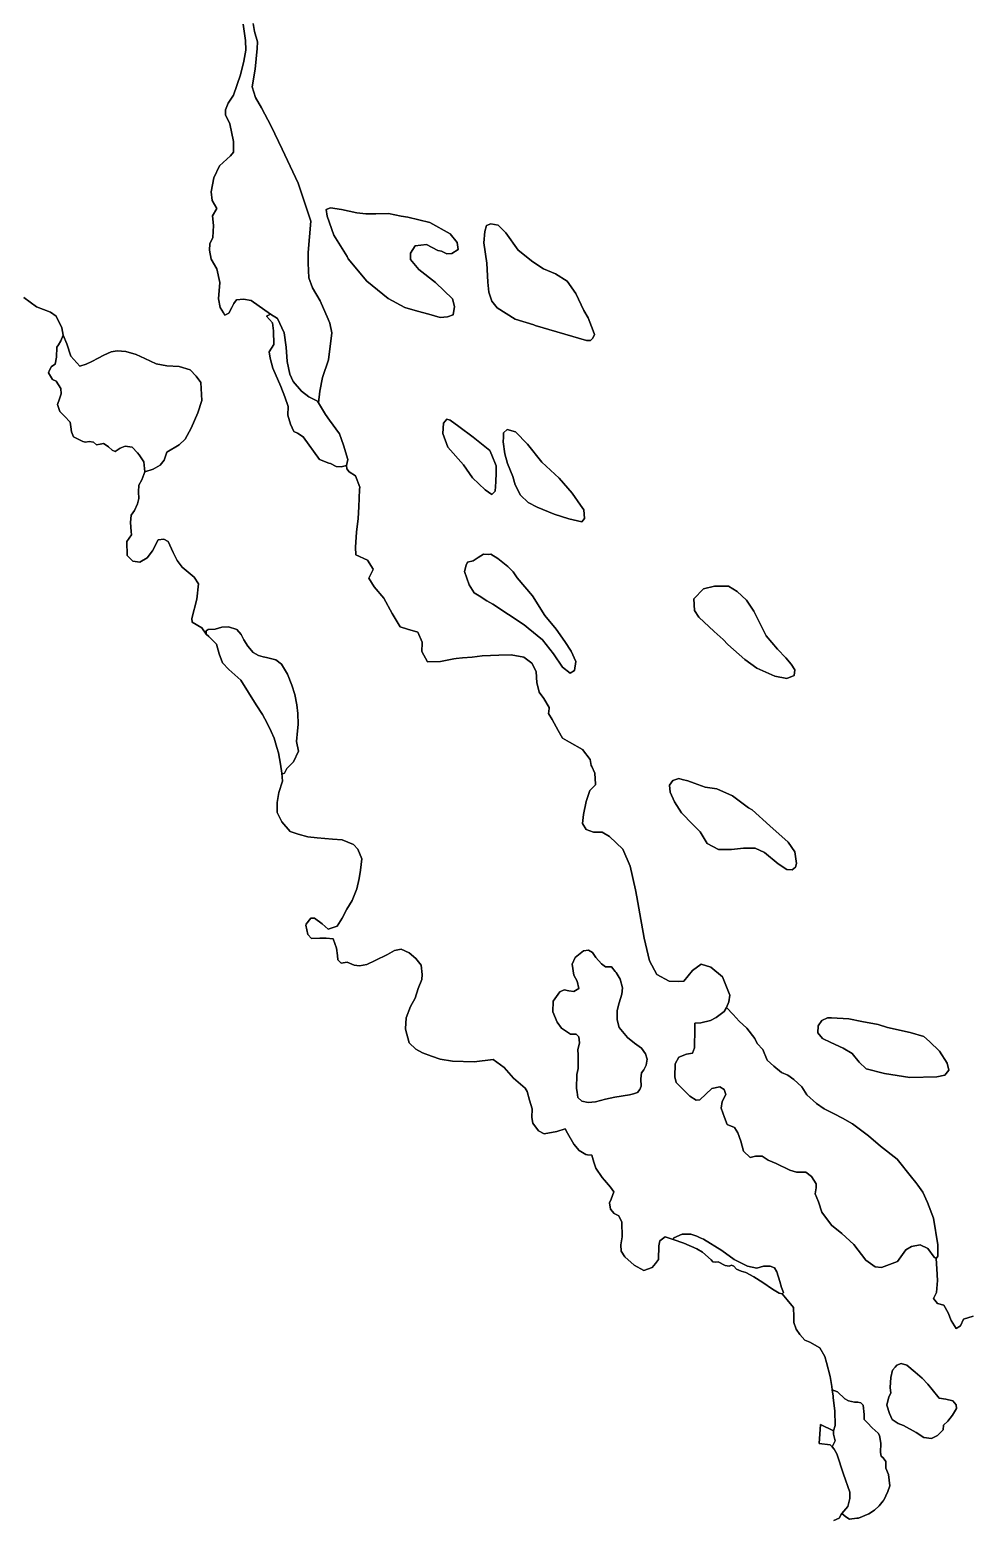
# Model space of a CAD drawing. Header units: inches. Extents: x 288635 to 1232953, y 676945 to 1655780.
# Drawn here: x 419822 to 449463, y 1263106 to 1309973 of the extents above; entities that cross this region are included whole.
import ezdxf

# ---------------------------------------------------------------- set-up
doc = ezdxf.new("R2010")
doc.units = ezdxf.units.IN
doc.header["$MEASUREMENT"] = 0
doc.layers.add('Images', color=7, linetype='Continuous')
picture_1 = doc.add_image_def('image7.jpg', size_in_pixel=(2590, 3729))

msp = doc.modelspace()

# ---------------------------------------------------------------- linework, layer by layer
at = {"color": 1}
for points in [[(426846.235, 1310167.3633), (426885.9225, 1309916.0086), (426985.1415, 1309591.8934), (426971.9123, 1309380.2263), (426912.3809, 1308738.6104), (426819.7766, 1308182.9843), (426918.9955, 1307845.6399), (427105.6908, 1307517.3305), (427415.0903, 1306939.4402), (427757.2606, 1306215.5686), (428262.9705, 1305145.7243), (428659.8463, 1303955.0969), (428580.4711, 1302962.9074), (428580.4711, 1302632.5048), (428599.6215, 1302165.5142), (428718.6843, 1301848.0136), (428718.6843, 1301848.0136), (428950.1952, 1301444.5232), (429208.1644, 1300862.4387), (429254.4666, 1300736.7614), (429322.4602, 1300433.2727), (429214.779, 1299585.8216), (429029.5703, 1299036.8101), (428943.5806, 1298606.8613), (428901.7676, 1298231.6771), (428874.2067, 1298288.2494), (428594.8061, 1298421.5997), (428366.2057, 1298605.75), (428105.8551, 1298904.2006), (428004.2549, 1299132.8011), (427921.7048, 1299539.2019), (427889.9547, 1299983.7028), (427826.4546, 1300434.5537), (427610.5541, 1300885.4046), (427388.3037, 1301025.1049), (426781.2507, 1301451.089), (426548.832, 1301495.8525), (426326.5816, 1301476.8024), (426244.0314, 1301362.5022), (426174.1813, 1301229.152), (426085.5564, 1301052.4492), (425959.879, 1300992.9178), (425915.8218, 1301065.0115), (425814.3579, 1301231.0433), (425761.4411, 1301502.2418), (425794.5141, 1302018.1803), (425708.5244, 1302448.1291), (425529.9303, 1302752.4005), (425470.3989, 1303036.8282), (425483.6281, 1303241.8807), (425582.847, 1303440.3186), (425596.0762, 1303817.3506), (425569.6178, 1304121.622), (425701.9098, 1304346.5183), (425556.3886, 1304604.4876), (425529.9303, 1304869.0714), (425609.3054, 1305312.2494), (425787.8995, 1305689.2814), (426138.4731, 1306006.782), (426224.4629, 1306125.8448), (426231.0775, 1306456.5746), (426112.0148, 1307018.8153), (425973.1082, 1307296.6284), (425973.1082, 1307455.3787), (426065.7126, 1307667.0458), (426224.4629, 1307911.7859), (426449.3592, 1308560.0163), (426555.1927, 1308983.3505), (426621.3387, 1309333.9241), (426608.1095, 1309631.581), (426528.7343, 1310154.1341)], [(426528.7343, 1310154.1341), (426608.1095, 1309631.581), (426621.3387, 1309333.9241), (426555.1927, 1308983.3505), (426449.3592, 1308560.0163), (426224.4629, 1307911.7859), (426065.7126, 1307667.0458), (425973.1082, 1307455.3787), (425973.1082, 1307296.6284), (426112.0148, 1307018.8153), (426231.0775, 1306456.5746), (426224.4629, 1306125.8448), (426138.4731, 1306006.782), (425787.8995, 1305689.2814), (425609.3054, 1305312.2494), (425529.9303, 1304869.0714), (425556.3886, 1304604.4876), (425701.9098, 1304346.5183), (425569.6178, 1304121.622), (425596.0762, 1303817.3506), (425582.847, 1303440.3186), (425483.6281, 1303241.8807), (425470.3989, 1303036.8282), (425529.9303, 1302752.4005), (425708.5244, 1302448.1291), (425794.5141, 1302018.1803), (425761.4411, 1301502.2418), (425814.3579, 1301231.0433), (425915.8218, 1301065.0115), (425959.879, 1300992.9178), (426085.5564, 1301052.4492), (426174.1813, 1301229.152), (426244.0314, 1301362.5022), (426326.5816, 1301476.8024), (426548.832, 1301495.8525), (426781.2507, 1301451.089), (427388.3037, 1301025.1049), (427263.648, 1300966.4608), (427451.8038, 1300752.0543), (427489.9039, 1300504.4038), (427502.6039, 1300072.603), (427350.2036, 1299844.0025), (427381.9537, 1299640.8021), (427464.5038, 1299323.3015), (427718.5044, 1298745.4503), (427839.1546, 1298427.9497), (427953.4548, 1298116.7991), (427940.7548, 1297850.0985), (428016.955, 1297564.348), (428131.2552, 1297329.3975), (428245.5554, 1297284.9474), (428420.0939, 1297166.7248), (428934.758, 1296455.6232), (429229.8074, 1296332.4455), (429279.8202, 1296322.1865), (429462.7258, 1296229.07), (429610.8927, 1296216.37), (429784.4597, 1296258.7034), (429788.6931, 1296159.2199), (429869.6241, 1296060.2416), (430068.062, 1295934.5643), (430207.6289, 1295579.7744), (430187.7944, 1295505.8855), (430188.2661, 1295504.8135), (430167.4936, 1294958.3408), (430149.2166, 1294591.0554), (430102.3572, 1294169.3209), (430071.4014, 1293689.5062), (430078.9275, 1293448.6713), (430445.9927, 1293284.6635), (430617.8105, 1293003.5071), (430614.2194, 1292995.9025), (430617.8105, 1292990.0262), (430488.6333, 1292716.4745), (430656.86, 1292441.1945), (430953.6361, 1292089.7491), (431219.1726, 1291605.5354), (431469.0894, 1291183.8009), (431702.1497, 1291117.1408), (432023.5921, 1291019.793), (432164.1703, 1290699.5872), (432163.8271, 1290686.8881), (432164.1703, 1290686.1063), (432156.7069, 1290409.9595), (432328.1782, 1290082.6052), (432742.1028, 1290090.4151), (433160.5882, 1290176.7692), (433234.6369, 1290187.431), (433430.0207, 1290207.248), (433733.9599, 1290230.9933), (434054.1657, 1290277.8527), (434569.793, 1290294.5542), (434960.1139, 1290301.2824), (435366.2286, 1290230.9933), (435616.1453, 1290043.5557), (435748.9136, 1289778.0192), (435772.3433, 1289426.5738), (435811.1877, 1289262.5642), (435842.6324, 1289129.7976), (435991.0204, 1288926.7403), (436155.0283, 1288645.5839), (436154.0081, 1288633.8519), (436155.0283, 1288632.103), (436145.3228, 1288520.4897), (436140.4232, 1288464.1443), (436248.7471, 1288270.7088), (436443.9945, 1287919.2634), (436576.7628, 1287684.9665), (436795.44, 1287552.1982), (437201.5547, 1287325.7111), (437451.4714, 1287013.3152), (437482.711, 1286825.8776), (437497.8929, 1286792.2607), (437592.0496, 1286583.7708), (437615.4793, 1286232.3254), (437614.6367, 1286231.4828), (437615.4793, 1286218.8445), (437435.8516, 1286039.2168), (437318.7031, 1285687.7714), (437232.7943, 1285281.6567), (437202.7692, 1284996.4183), (437318.7031, 1284810.9239), (437553.0001, 1284725.015), (437826.3465, 1284725.015), (438060.6435, 1284592.2468), (438474.5681, 1284186.132), (438701.0551, 1283655.059), (438872.8729, 1282913.1186), (438913.3598, 1282694.9393), (439013.4511, 1282155.5585), (439146.2193, 1281390.1885), (439318.0371, 1280671.6778), (439544.5241, 1280242.1334), (439927.2092, 1280039.0761), (440216.1754, 1280031.2662), (440395.803, 1280039.0761), (440669.1495, 1280367.0918), (440934.686, 1280570.1492), (441239.2721, 1280476.4304), (441614.1472, 1280171.8444), (441840.6342, 1279593.9119), (441809.0615, 1279382.9912), (441735.1897, 1279204.3442), (441664.0696, 1279082.4239), (441415.1491, 1278889.3835), (441237.3487, 1278803.0234), (440932.5481, 1278726.8232), (440744.5877, 1278711.5832), (440744.5877, 1278549.0228), (440724.2677, 1277939.4216), (440663.3076, 1277771.7813), (440475.3472, 1277741.3012), (440231.5067, 1277644.781), (440119.7465, 1277431.4206), (440109.5865, 1277030.0998), (440155.3066, 1276852.2995), (440580.8194, 1276416.558), (440780.1478, 1276288.4183), (440891.908, 1276303.6584), (441272.9088, 1276664.3391), (441526.9093, 1276715.1392), (441664.0696, 1276623.699), (441714.8697, 1276466.2187), (441603.1094, 1276252.8583), (441562.4694, 1276044.5778), (441669.1496, 1275749.9372), (441760.5898, 1275521.3368), (441989.1902, 1275434.9766), (442090.7904, 1275267.3363), (442187.3106, 1275003.1758), (442268.5908, 1274688.2151), (442476.8712, 1274485.0147), (442649.5915, 1274530.7348), (442852.7919, 1274525.6548), (443050.9123, 1274408.8146), (443294.7528, 1274302.1344), (443726.5537, 1274088.7739), (443939.9141, 1274022.7338), (444234.5547, 1274027.8138), (444412.3551, 1273890.6535), (444554.5954, 1273656.9731), (444554.5954, 1273535.0528), (444519.0353, 1273342.0124), (444625.7155, 1273093.0919), (444732.3957, 1272773.0513), (445037.1963, 1272361.5705), (445364.0103, 1272100.7966), (445745.0111, 1271755.3559), (446120.9318, 1271252.4349), (446415.5724, 1271044.1545), (446613.6928, 1271023.8345), (447116.6138, 1271216.8748), (447375.6943, 1271582.6356), (447553.4947, 1271689.3158), (447827.8152, 1271745.1959), (448071.6557, 1271623.2757), (448264.6961, 1271348.9551), (448332.4296, 1271309.585), (448352.1146, 1270980.6544), (448374.6307, 1270619.0035), (448344.1506, 1270238.0028), (448242.5504, 1270055.1224), (448374.6307, 1269897.6421), (448567.6711, 1269841.762), (448709.9114, 1269603.0015), (448801.3516, 1269359.161), (448963.9119, 1269110.2405), (449090.9121, 1269191.5207), (449187.4323, 1269399.8011), (449492.2329, 1269496.3213)], [(449492.2329, 1269496.3213), (449187.4323, 1269399.8011), (449090.9121, 1269191.5207), (448963.9119, 1269110.2405), (448801.3516, 1269359.161), (448709.9114, 1269603.0015), (448567.6711, 1269841.762), (448374.6307, 1269897.6421), (448242.5504, 1270055.1224), (448344.1506, 1270238.0028), (448374.6307, 1270619.0035), (448352.1146, 1270980.6544), (448332.4296, 1271309.585), (448387.463, 1271379.4352), (448385.3463, 1271735.0359), (448242.6827, 1272580.0109), (448054.7224, 1273072.7719), (447907.4021, 1273397.8925), (447751.9463, 1273615.7858), (447694.3926, 1273696.4555), (447554.4108, 1273872.8094), (447104.7605, 1274439.2946), (446581.5194, 1274845.6954), (446205.5987, 1275170.8161), (445697.5976, 1275551.8169), (445382.637, 1275729.6172), (445123.5565, 1275861.6975), (444808.5959, 1276024.2578), (444564.7554, 1276191.8981), (444259.9548, 1276456.0587), (444102.4744, 1276710.0592), (443848.4739, 1276943.7396), (443665.5936, 1277075.8199), (443467.4732, 1277167.2601), (443228.7127, 1277365.3805), (443010.2723, 1277553.3409), (442878.192, 1277883.5415), (442699.8986, 1278070.1277), (442624.1915, 1278234.0622), (442375.271, 1278559.1829), (442131.4305, 1278782.7033), (441943.3564, 1278982.8335), (441735.1897, 1279204.3442), (441809.0615, 1279382.9912), (441840.6342, 1279593.9119), (441614.1472, 1280171.8444), (441239.2721, 1280476.4304), (440934.686, 1280570.1492), (440669.1495, 1280367.0918), (440395.803, 1280039.0761), (440216.1754, 1280031.2662), (439927.2092, 1280039.0761), (439544.5241, 1280242.1334), (439318.0371, 1280671.6778), (439146.2193, 1281390.1885), (439013.4511, 1282155.5585), (438913.3598, 1282694.9393), (438872.8729, 1282913.1186), (438701.0551, 1283655.059), (438474.5681, 1284186.132), (438060.6435, 1284592.2468), (437826.3465, 1284725.015), (437553.0001, 1284725.015), (437318.7031, 1284810.9239), (437202.7692, 1284996.4183), (437232.7943, 1285281.6567), (437318.7031, 1285687.7714), (437435.8516, 1286039.2168), (437615.4793, 1286218.8445), (437614.6367, 1286231.4828), (437615.4793, 1286232.3254), (437592.0496, 1286583.7708), (437497.8929, 1286792.2607), (437482.711, 1286825.8776), (437451.4714, 1287013.3152), (437201.5547, 1287325.7111), (436795.44, 1287552.1982), (436576.7628, 1287684.9665), (436443.9945, 1287919.2634), (436248.7471, 1288270.7088), (436140.4232, 1288464.1443), (436145.3228, 1288520.4897), (436155.0283, 1288632.103), (436154.0081, 1288633.8519), (436155.0283, 1288645.5839), (435991.0204, 1288926.7403), (435842.6324, 1289129.7976), (435811.1877, 1289262.5642), (435772.3433, 1289426.5738), (435748.9136, 1289778.0192), (435616.1453, 1290043.5557), (435366.2286, 1290230.9933), (434960.1139, 1290301.2824), (434569.793, 1290294.5542), (434054.1657, 1290277.8527), (433733.9599, 1290230.9933), (433430.0207, 1290207.248), (433234.6369, 1290187.431), (433160.5882, 1290176.7692), (432742.1028, 1290090.4151), (432328.1782, 1290082.6052), (432156.7069, 1290409.9595), (432164.1703, 1290686.1063), (432163.8271, 1290686.8881), (432164.1703, 1290699.5872), (432023.5921, 1291019.793), (431702.1497, 1291117.1408), (431469.0894, 1291183.8009), (431219.1726, 1291605.5354), (430953.6361, 1292089.7491), (430656.86, 1292441.1945), (430488.6333, 1292716.4745), (430617.8105, 1292990.0262), (430614.2194, 1292995.9025), (430617.8105, 1293003.5071), (430445.9927, 1293284.6635), (430078.9275, 1293448.6713), (430071.4014, 1293689.5062), (430102.3572, 1294169.3209), (430149.2166, 1294591.0554), (430167.4936, 1294958.3408), (430188.2661, 1295504.8135), (430187.7944, 1295505.8855), (430207.6289, 1295579.7744), (430068.062, 1295934.5643), (429869.6241, 1296060.2416), (429788.6931, 1296159.2199), (429784.4597, 1296258.7034), (429820.3586, 1296446.7457), (429687.0083, 1296897.5966), (429566.3581, 1297259.5473), (429248.8574, 1297684.9982), (429118.65, 1297867.2886), (428901.7676, 1298231.6771), (428943.5806, 1298606.8613), (429029.5703, 1299036.8101), (429214.779, 1299585.8216), (429322.4602, 1300433.2727), (429254.4666, 1300736.7614), (429208.1644, 1300862.4387), (428950.1952, 1301444.5232), (428718.6843, 1301848.0136), (428599.6215, 1302165.5142), (428580.4711, 1302632.5048), (428580.4711, 1302962.9074), (428659.8463, 1303955.0969), (428262.9705, 1305145.7243), (427757.2606, 1306215.5686), (427415.0903, 1306939.4402), (427105.6908, 1307517.3305), (426918.9955, 1307845.6399), (426819.7766, 1308182.9843), (426912.3809, 1308738.6104), (426971.9123, 1309380.2263), (426985.1415, 1309591.8934), (426885.9225, 1309916.0086), (426846.235, 1310167.3633)], [(419639.2218, 1301553.6092), (420035.8254, 1301256.8825), (420476.7885, 1301086.2483), (420654.5888, 1300959.248), (420832.3892, 1300598.5673), (420873.0293, 1300364.8868), (420801.9091, 1300187.0865), (420728.7947, 1300059.7259), (420667.5197, 1299983.538), (420659.6688, 1299668.9254), (420619.0287, 1299455.565), (420507.2685, 1299374.2849), (420441.2284, 1299267.6046), (420410.7483, 1299181.2445), (420532.6686, 1298972.9641), (420654.5888, 1298912.0039), (420796.8291, 1298688.4835), (420812.0691, 1298515.7631), (420761.269, 1298358.2828), (420690.1489, 1298180.4825), (420766.349, 1297967.122), (420913.6693, 1297819.8017), (421096.5497, 1297626.7614), (421111.7897, 1297479.4411), (421137.1898, 1297327.0408), (421198.1499, 1297169.5604), (421490.6738, 1297013.5618), (421577.034, 1296998.3218), (421688.7942, 1297018.6418), (421825.9545, 1296993.2418), (421917.3947, 1296917.0416), (422039.3149, 1296932.2816), (422135.8351, 1296957.6817), (422227.2753, 1296906.8816), (422301.4297, 1296852.9511), (422413.3307, 1296750.0363), (422502.2308, 1296705.5862), (422661.6445, 1296807.314), (422826.7165, 1296871.3215), (423040.0769, 1296840.8415), (423212.7973, 1296663.0411), (423258.0981, 1296595.0899), (423405.8377, 1296373.4805), (423441.3977, 1296058.5199), (423344.8775, 1295809.5994), (423253.6369, 1295638.6743), (423243.4769, 1295435.4739), (423253.6369, 1295227.1935), (423212.9968, 1295059.5532), (423111.3966, 1294851.2728), (423009.7964, 1294698.8725), (422984.3963, 1294470.272), (423014.8764, 1294180.7114), (423025.0364, 1294084.1912), (422872.6361, 1293875.9108), (422882.7961, 1293428.8699), (423060.5965, 1293251.0696), (423279.0369, 1293220.5895), (423517.7974, 1293357.7498), (423685.4377, 1293581.2702), (423863.2381, 1293921.6309), (424035.9584, 1293947.031), (424178.1987, 1293870.8308), (424335.679, 1293525.3901), (424457.5993, 1293276.4696), (424609.9996, 1293063.1092), (424996.0804, 1292753.2286), (425128.1606, 1292534.7881), (425077.3605, 1292057.2672), (424913.8135, 1291451.0977), (424930.2377, 1291334.2549), (425235.6875, 1291149.9562), (425366.7094, 1290956.9158), (425448.2746, 1290877.2001), (425690.5601, 1290636.2402), (425782.6353, 1290340.9646), (425884.2355, 1290058.389), (426084.2609, 1289842.4886), (426455.7366, 1289512.2879), (426943.6293, 1288729.1197), (427136.6696, 1288424.3191), (427289.07, 1288155.0785), (427416.0702, 1287895.998), (427512.5904, 1287687.7176), (427593.8706, 1287387.997), (427639.5907, 1287225.4367), (427707.9523, 1286867.7024), (427744.1542, 1286579.7462), (427767.2259, 1286329.4499), (427657.3137, 1285968.5531), (427605.206, 1285654.5856), (427605.206, 1285641.1047), (427605.206, 1285353.1956), (427605.206, 1285339.7147), (427752.5522, 1285051.7199), (428013.7568, 1284750.3299), (428268.2639, 1284663.2617), (428562.9564, 1284582.891), (428857.6488, 1284542.7057), (429339.8728, 1284509.2179), (429647.9603, 1284482.4277), (430002.9307, 1284341.779), (430143.5794, 1284194.4328), (430262.9854, 1283889.2843), (430223.95, 1283531.4606), (430177.0671, 1283270.256), (430103.394, 1282942.0758), (429962.7454, 1282573.7103), (429788.6089, 1282305.8081), (429647.9603, 1282017.8132), (429493.9165, 1281770.0037), (429205.9216, 1281669.5403), (429018.3901, 1281836.9792), (428777.2781, 1282017.8132), (428656.7221, 1282017.8132), (428509.3759, 1281816.8865), (428511.532, 1281806.3457), (428509.3759, 1281803.4056), (428569.6539, 1281508.7132), (428683.5124, 1281381.4597), (428943.3854, 1281385.2259), (429145.6437, 1281388.1572), (429366.663, 1281368.0646), (429467.1263, 1281080.0697), (429500.6141, 1280845.6553), (429514.0092, 1280711.7042), (429614.4725, 1280604.5433), (429802.0041, 1280631.3335), (430023.0234, 1280537.5677), (430197.1598, 1280517.4751), (430418.1791, 1280564.3579), (430686.0813, 1280684.9139), (431074.5395, 1280872.4455), (431295.5588, 1280999.699), (431503.1831, 1281046.5819), (431757.6901, 1280926.0259), (431965.3144, 1280745.1919), (432132.7532, 1280544.2653), (432159.1716, 1280247.059), (432152.8459, 1280088.9173), (432038.9875, 1279800.9224), (431938.5241, 1279499.5325), (431791.1779, 1279238.3278), (431657.2268, 1278883.3574), (431637.1342, 1278541.7821), (431637.7816, 1278539.3068), (431637.1342, 1278528.3012), (431750.9926, 1278092.9601), (431965.3144, 1277898.731), (432172.9386, 1277784.8726), (432461.5869, 1277679.5197), (432728.8356, 1277583.9459), (433117.2938, 1277516.9704), (433800.4445, 1277503.5753), (434396.5269, 1277570.5508), (434738.1022, 1277316.0437), (435032.7946, 1276981.166), (435401.1601, 1276673.0784), (435462.7301, 1276559.66), (435540.2765, 1276295.7948), (435621.5566, 1276021.4743), (435611.3966, 1275747.1537), (435641.8767, 1275564.2734), (435819.677, 1275325.5129), (436002.5574, 1275228.9927), (436393.7182, 1275310.2728), (436662.9587, 1275386.473), (436734.0788, 1275254.3927), (436932.1992, 1274908.952), (437104.9196, 1274705.7516), (437308.12, 1274578.7514), (437368.4318, 1274573.99), (437501.1604, 1274563.5114), (437567.2005, 1274345.0709), (437623.0806, 1274157.1105), (437826.281, 1273857.3899), (437902.6587, 1273772.8289), (438085.3615, 1273552.5893), (438192.0418, 1273405.269), (438105.6816, 1273181.7486), (438054.8815, 1273059.8283), (438090.4416, 1272861.708), (438207.2818, 1272729.6277), (438349.5221, 1272653.4275), (438446.0423, 1272450.2271), (438451.1223, 1271987.9462), (438415.5622, 1271744.1057), (438425.7222, 1271535.8253), (438542.5625, 1271358.0249), (438832.123, 1271098.9444), (439136.9236, 1270936.3841), (439401.0842, 1271022.7443), (439503.7715, 1271157.8591), (439594.1246, 1271276.7448), (439604.9196, 1271708.4398), (439640.4797, 1271865.9201), (439808.12, 1271987.8404), (440062.8613, 1271909.206), (440390.9453, 1271792.7891), (440806.342, 1271610.2263), (440984.9308, 1271511.2507), (441253.4887, 1271263.6214), (441306.4055, 1271202.7671), (441380.489, 1271189.5379), (441470.4475, 1271200.1213), (441697.9896, 1271091.6419), (441819.6982, 1271065.1835), (441893.7817, 1271099.5794), (441965.2193, 1271073.121), (442052.532, 1270977.8709), (442198.0531, 1270914.3707), (442346.2201, 1270874.6831), (442597.5747, 1270737.0995), (442883.3253, 1270554.5367), (443184.9509, 1270342.8696), (443396.618, 1270215.8693), (443483.9307, 1270202.6401), (443643.5277, 1270006.6364), (443846.7281, 1269767.8759), (443856.8881, 1269478.3154), (443851.8081, 1269295.435), (443922.9282, 1269082.0746), (444039.7685, 1268914.4342), (444202.4761, 1268742.0795), (444354.7291, 1268680.7538), (444674.7697, 1268502.9534), (444827.17, 1268228.6329), (444878.7542, 1268041.0799), (444997.3504, 1267599.9816), (445048.1505, 1267282.481), (445061.7104, 1267174.0015), (445086.0945, 1266978.9291), (445093.1868, 1266922.191), (445143.4007, 1266520.4794), (445156.1007, 1266050.5785), (445098.9506, 1265891.8282), (444692.5498, 1266082.3286), (444654.4497, 1265485.4274), (444997.3504, 1265447.3273), (445060.7246, 1265380.7843), (445124.3506, 1265313.977), (445200.5508, 1265167.9267), (445416.4512, 1264520.2254), (445619.6516, 1263961.4243), (445613.3016, 1263758.2239), (445549.8015, 1263504.2234), (445367.6235, 1263282.194), (445346.6011, 1263256.5729), (445283.1009, 1263135.9227), (445111.6506, 1263066.0725)], [(445111.6506, 1263066.0725), (445283.1009, 1263135.9227), (445346.6011, 1263256.5729), (445367.6235, 1263282.194), (445489.1042, 1263179.4646), (445602.8753, 1263110.6728), (445834.7447, 1263135.31), (445891.8009, 1263139.4596), (446216.9215, 1263271.5398), (446389.6419, 1263388.3801), (446536.9622, 1263525.5403), (446657.8576, 1263680.9773), (446679.2024, 1263708.4207), (446807.104, 1263980.4744), (446872.2428, 1264160.5416), (446831.6027, 1264511.0623), (446750.3226, 1264709.1827), (446745.2426, 1264917.4631), (446663.9624, 1265039.3834), (446603.0023, 1265095.2635), (446577.6022, 1265207.0237), (446592.8423, 1265501.6643), (446547.1222, 1265740.4248), (446501.4021, 1265816.6249), (446318.5217, 1265984.2652), (446171.2014, 1266141.7456), (446069.6012, 1266243.3458), (446061.4132, 1266403.0113), (446028.9611, 1266690.3867), (445957.841, 1266771.6668), (445866.4008, 1266786.9069), (445764.8006, 1266786.9069), (445576.8402, 1266827.5469), (445460, 1266893.5871), (445226.3195, 1267112.0275), (445061.7104, 1267174.0015), (445048.1505, 1267282.481), (444997.3504, 1267599.9816), (444878.7542, 1268041.0799), (444827.17, 1268228.6329), (444674.7697, 1268502.9534), (444354.7291, 1268680.7538), (444202.4761, 1268742.0795), (444039.7685, 1268914.4342), (443922.9282, 1269082.0746), (443851.8081, 1269295.435), (443856.8881, 1269478.3154), (443846.7281, 1269767.8759), (443643.5277, 1270006.6364), (443483.9307, 1270202.6401), (443528.9099, 1270239.6819), (443462.764, 1270393.1405), (443409.8472, 1270586.2867), (443322.5345, 1270885.2665), (443245.8052, 1271012.2668), (443105.5757, 1271067.8294), (442896.5545, 1271067.8294), (442692.8249, 1271004.3292), (442393.8452, 1271065.1835), (441978.4485, 1271274.2048), (441586.8644, 1271557.3095), (441014.4947, 1271913.1631), (440908.8876, 1271960.5969), (440801.0503, 1272009.7479), (440615.8416, 1272078.5397), (440345.9661, 1272070.6022), (440076.0905, 1271964.7687), (440062.8613, 1271909.206), (439808.12, 1271987.8404), (439640.4797, 1271865.9201), (439604.9196, 1271708.4398), (439594.1246, 1271276.7448), (439503.7715, 1271157.8591), (439401.0842, 1271022.7443), (439136.9236, 1270936.3841), (438832.123, 1271098.9444), (438542.5625, 1271358.0249), (438425.7222, 1271535.8253), (438415.5622, 1271744.1057), (438451.1223, 1271987.9462), (438446.0423, 1272450.2271), (438349.5221, 1272653.4275), (438207.2818, 1272729.6277), (438090.4416, 1272861.708), (438054.8815, 1273059.8283), (438105.6816, 1273181.7486), (438192.0418, 1273405.269), (438085.3615, 1273552.5893), (437902.6587, 1273772.8289), (437826.281, 1273857.3899), (437623.0806, 1274157.1105), (437567.2005, 1274345.0709), (437501.1604, 1274563.5114), (437368.4318, 1274573.99), (437308.12, 1274578.7514), (437104.9196, 1274705.7516), (436932.1992, 1274908.952), (436734.0788, 1275254.3927), (436662.9587, 1275386.473), (436393.7182, 1275310.2728), (436002.5574, 1275228.9927), (435819.677, 1275325.5129), (435641.8767, 1275564.2734), (435611.3966, 1275747.1537), (435621.5566, 1276021.4743), (435540.2765, 1276295.7948), (435462.7301, 1276559.66), (435401.1601, 1276673.0784), (435032.7946, 1276981.166), (434738.1022, 1277316.0437), (434396.5269, 1277570.5508), (433800.4445, 1277503.5753), (433117.2938, 1277516.9704), (432728.8356, 1277583.9459), (432461.5869, 1277679.5197), (432172.9386, 1277784.8726), (431965.3144, 1277898.731), (431750.9926, 1278092.9601), (431637.1342, 1278528.3012), (431637.7816, 1278539.3068), (431637.1342, 1278541.7821), (431657.2268, 1278883.3574), (431791.1779, 1279238.3278), (431938.5241, 1279499.5325), (432038.9875, 1279800.9224), (432152.8459, 1280088.9173), (432159.1716, 1280247.059), (432132.7532, 1280544.2653), (431965.3144, 1280745.1919), (431757.6901, 1280926.0259), (431503.1831, 1281046.5819), (431295.5588, 1280999.699), (431074.5395, 1280872.4455), (430686.0813, 1280684.9139), (430418.1791, 1280564.3579), (430197.1598, 1280517.4751), (430023.0234, 1280537.5677), (429802.0041, 1280631.3335), (429614.4725, 1280604.5433), (429514.0092, 1280711.7042), (429500.6141, 1280845.6553), (429467.1263, 1281080.0697), (429366.663, 1281368.0646), (429145.6437, 1281388.1572), (428943.3854, 1281385.2259), (428683.5124, 1281381.4597), (428569.6539, 1281508.7132), (428509.3759, 1281803.4056), (428511.532, 1281806.3457), (428509.3759, 1281816.8865), (428656.7221, 1282017.8132), (428777.2781, 1282017.8132), (429018.3901, 1281836.9792), (429205.9216, 1281669.5403), (429493.9165, 1281770.0037), (429647.9603, 1282017.8132), (429788.6089, 1282305.8081), (429962.7454, 1282573.7103), (430103.394, 1282942.0758), (430177.0671, 1283270.256), (430223.95, 1283531.4606), (430262.9854, 1283889.2843), (430143.5794, 1284194.4328), (430002.9307, 1284341.779), (429647.9603, 1284482.4277), (429339.8728, 1284509.2179), (428857.6488, 1284542.7057), (428562.9564, 1284582.891), (428268.2639, 1284663.2617), (428013.7568, 1284750.3299), (427752.5522, 1285051.7199), (427605.206, 1285339.7147), (427605.206, 1285353.1956), (427605.206, 1285641.1047), (427605.206, 1285654.5856), (427657.3137, 1285968.5531), (427767.2259, 1286329.4499), (427744.1542, 1286579.7462), (427781.1959, 1286555.9337), (427836.7585, 1286577.1004), (427904.7123, 1286728.9172), (428119.8633, 1286934.2886), (428273.3219, 1287278.2476), (428213.8597, 1287578.7885), (428222.8743, 1287692.9736), (428232.0421, 1287793.6816), (428264.8168, 1288125.0329), (428256.5229, 1288456.7884), (428222.2712, 1288730.8017), (428162.3308, 1289056.1925), (428068.1388, 1289347.3316), (427931.1321, 1289698.4112), (427734.185, 1290006.6762), (427562.9267, 1290143.6828), (427271.7876, 1290220.7491), (427157.5652, 1290247.4009), (427014.9001, 1290280.6895), (426852.2047, 1290374.8815), (426680.9464, 1290580.3915), (426552.5026, 1290777.3386), (426475.4364, 1290948.5969), (426329.8668, 1291102.7294), (426072.9794, 1291188.3585), (425858.9065, 1291179.7956), (425753.3991, 1291144.6265), (425653.3965, 1291111.2923), (425430.1451, 1291098.6655), (425373.0595, 1291064.866), (425366.7094, 1290956.9158), (425235.6875, 1291149.9562), (424930.2377, 1291334.2549), (424913.8135, 1291451.0977), (425077.3605, 1292057.2672), (425128.1606, 1292534.7881), (424996.0804, 1292753.2286), (424609.9996, 1293063.1092), (424457.5993, 1293276.4696), (424335.679, 1293525.3901), (424178.1987, 1293870.8308), (424035.9584, 1293947.031), (423863.2381, 1293921.6309), (423685.4377, 1293581.2702), (423517.7974, 1293357.7498), (423279.0369, 1293220.5895), (423060.5965, 1293251.0696), (422882.7961, 1293428.8699), (422872.6361, 1293875.9108), (423025.0364, 1294084.1912), (423014.8764, 1294180.7114), (422984.3963, 1294470.272), (423009.7964, 1294698.8725), (423111.3966, 1294851.2728), (423212.9968, 1295059.5532), (423253.6369, 1295227.1935), (423243.4769, 1295435.4739), (423253.6369, 1295638.6743), (423344.8775, 1295809.5994), (423441.3977, 1296058.5199), (423699.4728, 1296148.5049), (423927.0149, 1296270.2134), (424043.4318, 1296428.9638), (424128.0987, 1296682.9643), (424519.6828, 1296910.5064), (424704.8915, 1297090.4234), (424895.3919, 1297434.3824), (425107.059, 1297921.2167), (425234.0592, 1298307.5092), (425197.0175, 1298879.0103), (425054.1422, 1299074.8024), (424863.6418, 1299270.5944), (424523.2091, 1299372.867), (424127.4302, 1299401.5467), (423800.4825, 1299464.6418), (423441.4764, 1299624.6977), (423169.5306, 1299751.4381), (422842.5828, 1299848.9489), (422572.9943, 1299866.1567), (422383.7087, 1299837.477), (422154.2717, 1299734.2304), (421976.458, 1299636.7196), (421769.9646, 1299533.473), (421592.1509, 1299447.4341), (421391.3935, 1299390.0748), (421117.1343, 1299703.4536), (420990.1341, 1300095.0378), (420873.0293, 1300364.8868), (420832.3892, 1300598.5673), (420654.5888, 1300959.248), (420476.7885, 1301086.2483), (420035.8254, 1301256.8825), (419639.2218, 1301553.6092)]]:
    msp.add_lwpolyline(points, dxfattribs=at)
for points in [[(432377.3032, 1301025.9703), (432726.5539, 1300924.3701), (432961.5043, 1300937.0701), (433139.2405, 1301004.1336), (433181.0385, 1301266.4543), (433113.9046, 1301502.2212), (432581.2571, 1302015.8926), (432059.8025, 1302429.3231), (431799.452, 1302740.4737), (431799.452, 1302943.6741), (431945.5023, 1303172.2745), (432294.753, 1303216.7246), (432656.7037, 1303032.5743), (432772.2411, 1303006.2553), (432942.4543, 1302924.6241), (433101.2046, 1302930.9741), (433291.705, 1303064.3243), (433266.3049, 1303280.2248), (433046.6281, 1303555.651), (432409.4979, 1303904.3048), (431708.1304, 1304079.6467), (431504.106, 1304104.7574), (431100.9506, 1304194.6266), (430700.8998, 1304181.9266), (430389.7492, 1304181.9266), (430110.3486, 1304213.6766), (429621.3976, 1304321.6268), (429284.847, 1304372.4269), (429145.1467, 1304315.2768), (429170.5467, 1304105.7264), (429380.0972, 1303515.1752), (429799.198, 1302842.0739), (429833.345, 1302769.6334), (430423.2706, 1302066.753), (431090.224, 1301519.5092), (431621.6516, 1301235.5207), (432021.7024, 1301114.8704), (432377.3032, 1301025.9703)], [(430110.3486, 1304213.6766), (430389.7492, 1304181.9266), (430700.8998, 1304181.9266), (431100.9506, 1304194.6266), (431504.106, 1304104.7574), (431708.1304, 1304079.6467), (432409.4979, 1303904.3048), (433046.6281, 1303555.651), (433266.3049, 1303280.2248), (433291.705, 1303064.3243), (433101.2046, 1302930.9741), (432942.4543, 1302924.6241), (432772.2411, 1303006.2553), (432656.7037, 1303032.5743), (432294.753, 1303216.7246), (431945.5023, 1303172.2745), (431799.452, 1302943.6741), (431799.452, 1302740.4737), (432059.8025, 1302429.3231), (432581.2571, 1302015.8926), (433113.9046, 1301502.2212), (433181.0385, 1301266.4543), (433139.2405, 1301004.1336), (432961.5043, 1300937.0701), (432726.5539, 1300924.3701), (432377.3032, 1301025.9703), (432021.7024, 1301114.8704), (431621.6516, 1301235.5207), (431090.224, 1301519.5092), (430423.2706, 1302066.753), (429833.345, 1302769.6334), (429799.198, 1302842.0739), (429380.0972, 1303515.1752), (429170.5467, 1304105.7264), (429145.1467, 1304315.2768), (429284.847, 1304372.4269), (429621.3976, 1304321.6268), (430110.3486, 1304213.6766)], [(434098.1566, 1303267.5247), (434199.7568, 1302632.5235), (434233.4489, 1302026.5148), (434263.2569, 1301711.7716), (434352.1571, 1301432.3711), (434525.9485, 1301222.141), (435088.7586, 1300867.2199), (435678.2397, 1300684.4051), (435716.5759, 1300666.5149), (437331.056, 1300200.1095), (437457.3133, 1300194.1186), (437533.5135, 1300270.3187), (437584.3136, 1300384.619), (437543.3492, 1300505.1378), (437381.1132, 1300905.32), (437247.7629, 1301140.2705), (437000.1124, 1301680.0216), (436727.0619, 1302061.0223), (436352.4111, 1302289.6228), (435984.1104, 1302448.3731), (435641.2097, 1302670.6235), (435184.0088, 1303038.9243), (434796.658, 1303578.6754), (434555.3575, 1303819.9758), (434326.7571, 1303864.4259), (434187.0568, 1303813.6258), (434129.9067, 1303629.4755), (434098.1566, 1303267.5247)], [(437533.5135, 1300270.3187), (437457.3133, 1300194.1186), (437331.056, 1300200.1095), (435716.5759, 1300666.5149), (435678.2397, 1300684.4051), (435088.7586, 1300867.2199), (434525.9485, 1301222.141), (434352.1571, 1301432.3711), (434263.2569, 1301711.7716), (434233.4489, 1302026.5148), (434199.7568, 1302632.5235), (434098.1566, 1303267.5247), (434129.9067, 1303629.4755), (434187.0568, 1303813.6258), (434326.7571, 1303864.4259), (434555.3575, 1303819.9758), (434796.658, 1303578.6754), (435184.0088, 1303038.9243), (435641.2097, 1302670.6235), (435984.1104, 1302448.3731), (436352.4111, 1302289.6228), (436727.0619, 1302061.0223), (437000.1124, 1301680.0216), (437247.7629, 1301140.2705), (437381.1132, 1300905.32), (437543.3492, 1300505.1378), (437584.3136, 1300384.619), (437533.5135, 1300270.3187)], [(429784.4597, 1296258.7034), (429610.8927, 1296216.37), (429462.7258, 1296229.07), (429279.8202, 1296322.1865), (429229.8074, 1296332.4455), (428934.758, 1296455.6232), (428420.0939, 1297166.7248), (428245.5554, 1297284.9474), (428131.2552, 1297329.3975), (428016.955, 1297564.348), (427940.7548, 1297850.0985), (427953.4548, 1298116.7991), (427839.1546, 1298427.9497), (427718.5044, 1298745.4503), (427464.5038, 1299323.3015), (427381.9537, 1299640.8021), (427350.2036, 1299844.0025), (427502.6039, 1300072.603), (427489.9039, 1300504.4038), (427451.8038, 1300752.0543), (427263.648, 1300966.4608), (427388.3037, 1301025.1049), (427610.5541, 1300885.4046), (427826.4546, 1300434.5537), (427889.9547, 1299983.7028), (427921.7048, 1299539.2019), (428004.2549, 1299132.8011), (428105.8551, 1298904.2006), (428366.2057, 1298605.75), (428594.8061, 1298421.5997), (428874.2067, 1298288.2494), (428901.7676, 1298231.6771), (429118.65, 1297867.2886), (429248.8574, 1297684.9982), (429566.3581, 1297259.5473), (429687.0083, 1296897.5966), (429820.3586, 1296446.7457), (429784.4597, 1296258.7034)], [(421117.1343, 1299703.4536), (421391.3935, 1299390.0748), (421592.1509, 1299447.4341), (421769.9646, 1299533.473), (421976.458, 1299636.7196), (422154.2717, 1299734.2304), (422383.7087, 1299837.477), (422572.9943, 1299866.1567), (422842.5828, 1299848.9489), (423169.5306, 1299751.4381), (423441.4764, 1299624.6977), (423800.4825, 1299464.6418), (424127.4302, 1299401.5467), (424523.2091, 1299372.867), (424863.6418, 1299270.5944), (425054.1422, 1299074.8024), (425197.0175, 1298879.0103), (425234.0592, 1298307.5092), (425107.059, 1297921.2167), (424895.3919, 1297434.3824), (424704.8915, 1297090.4234), (424519.6828, 1296910.5064), (424128.0987, 1296682.9643), (424043.4318, 1296428.9638), (423927.0149, 1296270.2134), (423699.4728, 1296148.5049), (423441.3977, 1296058.5199), (423405.8377, 1296373.4805), (423258.0981, 1296595.0899), (423212.7973, 1296663.0411), (423040.0769, 1296840.8415), (422826.7165, 1296871.3215), (422661.6445, 1296807.314), (422502.2308, 1296705.5862), (422413.3307, 1296750.0363), (422301.4297, 1296852.9511), (422227.2753, 1296906.8816), (422135.8351, 1296957.6817), (422039.3149, 1296932.2816), (421917.3947, 1296917.0416), (421825.9545, 1296993.2418), (421688.7942, 1297018.6418), (421577.034, 1296998.3218), (421490.6738, 1297013.5618), (421198.1499, 1297169.5604), (421137.1898, 1297327.0408), (421111.7897, 1297479.4411), (421096.5497, 1297626.7614), (420913.6693, 1297819.8017), (420766.349, 1297967.122), (420690.1489, 1298180.4825), (420761.269, 1298358.2828), (420812.0691, 1298515.7631), (420796.8291, 1298688.4835), (420654.5888, 1298912.0039), (420532.6686, 1298972.9641), (420410.7483, 1299181.2445), (420441.2284, 1299267.6046), (420507.2685, 1299374.2849), (420619.0287, 1299455.565), (420659.6688, 1299668.9254), (420667.5197, 1299983.538), (420728.7947, 1300059.7259), (420801.9091, 1300187.0865), (420873.0293, 1300364.8868), (420990.1341, 1300095.0378), (421117.1343, 1299703.4536)], [(434143.2417, 1295501.7767), (434359.1421, 1295349.3764), (434460.7423, 1295457.3266), (434479.7924, 1295749.4272), (434492.4924, 1296028.8278), (434486.1424, 1296257.4282), (434359.1421, 1296587.6289), (434287.8231, 1296737.4445), (433768.9233, 1297159.0506), (433313.889, 1297494.2351), (433044.6895, 1297692.5311), (432943.0893, 1297717.9311), (432835.1391, 1297590.9309), (432816.089, 1297267.0802), (432968.4893, 1296835.2794), (433463.7903, 1296282.8283), (433743.1909, 1295870.0774), (434143.2417, 1295501.7767)], [(434460.7423, 1295457.3266), (434359.1421, 1295349.3764), (434143.2417, 1295501.7767), (433743.1909, 1295870.0774), (433463.7903, 1296282.8283), (432968.4893, 1296835.2794), (432816.089, 1297267.0802), (432835.1391, 1297590.9309), (432943.0893, 1297717.9311), (433044.6895, 1297692.5311), (433313.889, 1297494.2351), (433768.9233, 1297159.0506), (434287.8231, 1296737.4445), (434359.1421, 1296587.6289), (434486.1424, 1296257.4282), (434492.4924, 1296028.8278), (434479.7924, 1295749.4272), (434460.7423, 1295457.3266)], [(435089.3936, 1295654.177), (435260.8439, 1295323.9763), (435502.1444, 1295101.7259), (435776.9202, 1294949.7841), (436314.946, 1294727.0752), (436772.1469, 1294581.0249), (437184.8978, 1294492.1247), (437273.7979, 1294600.0749), (437248.3979, 1294866.7754), (437146.7977, 1295012.8257), (436880.0972, 1295393.8265), (436470.6399, 1295864.3178), (435922.3939, 1296371.953), (435476.7444, 1296930.5296), (435102.0936, 1297324.2304), (434841.7431, 1297394.0805), (434721.0928, 1297292.4803), (434721.0928, 1297159.13), (434714.7428, 1297006.7297), (434765.5429, 1296632.079), (434848.0931, 1296327.2784), (435013.1934, 1295914.5275), (435089.3936, 1295654.177)], [(437273.7979, 1294600.0749), (437184.8978, 1294492.1247), (436772.1469, 1294581.0249), (436314.946, 1294727.0752), (435776.9202, 1294949.7841), (435502.1444, 1295101.7259), (435260.8439, 1295323.9763), (435089.3936, 1295654.177), (435013.1934, 1295914.5275), (434848.0931, 1296327.2784), (434765.5429, 1296632.079), (434714.7428, 1297006.7297), (434721.0928, 1297159.13), (434721.0928, 1297292.4803), (434841.7431, 1297394.0805), (435102.0936, 1297324.2304), (435476.7444, 1296930.5296), (435922.3939, 1296371.953), (436470.6399, 1295864.3178), (436880.0972, 1295393.8265), (437146.7977, 1295012.8257), (437248.3979, 1294866.7754), (437273.7979, 1294600.0749)], [(436291.7949, 1290340.4202), (436577.5455, 1289921.3194), (436818.846, 1289730.819), (436958.5463, 1289807.0192), (436996.6464, 1290099.1198), (436850.5961, 1290422.9704), (436647.3957, 1290727.771), (436380.6951, 1291115.1218), (436018.7444, 1291546.9226), (435637.7436, 1292156.5239), (435153.7149, 1292729.0273), (435025.0242, 1292920.3243), (434856.6921, 1293083.6257), (434545.5415, 1293331.2762), (434323.291, 1293470.9765), (434258.1729, 1293464.122), (434094.6905, 1293477.3265), (433929.5902, 1293363.0263), (433770.8399, 1293267.7761), (433586.6895, 1293216.976), (433542.2394, 1293121.7258), (433494.0715, 1292927.4369), (433637.4896, 1292512.1246), (433802.59, 1292258.1241), (433953.2834, 1292162.0837), (434202.2458, 1292003.4144), (434383.2711, 1291902.5934), (435370.2274, 1291245.3128), (435498.0434, 1291140.5218), (435948.8943, 1290772.2211), (436291.7949, 1290340.4202)], [(434094.6905, 1293477.3265), (434258.1729, 1293464.122), (434323.291, 1293470.9765), (434545.5415, 1293331.2762), (434856.6921, 1293083.6257), (435025.0242, 1292920.3243), (435153.7149, 1292729.0273), (435637.7436, 1292156.5239), (436018.7444, 1291546.9226), (436380.6951, 1291115.1218), (436647.3957, 1290727.771), (436850.5961, 1290422.9704), (436996.6464, 1290099.1198), (436958.5463, 1289807.0192), (436818.846, 1289730.819), (436577.5455, 1289921.3194), (436291.7949, 1290340.4202), (435948.8943, 1290772.2211), (435498.0434, 1291140.5218), (435370.2274, 1291245.3128), (434383.2711, 1291902.5934), (434202.2458, 1292003.4144), (433953.2834, 1292162.0837), (433802.59, 1292258.1241), (433637.4896, 1292512.1246), (433494.0715, 1292927.4369), (433542.2394, 1293121.7258), (433586.6895, 1293216.976), (433770.8399, 1293267.7761), (433929.5902, 1293363.0263), (434094.6905, 1293477.3265)], [(442688.3744, 1289882.5579), (443257.2297, 1289637.8178), (443634.2617, 1289565.0572), (443859.158, 1289651.047), (443885.6164, 1289836.2557), (443766.5536, 1290008.2352), (443601.1887, 1290213.2877), (443343.2195, 1290484.4861), (442979.4029, 1290903.3703), (442595.7701, 1291681.7281), (442364.2592, 1292025.6871), (442072.7433, 1292298.2314), (441795.4039, 1292468.8651), (441358.8405, 1292462.2505), (441008.2669, 1292382.8754), (440705.3184, 1292070.6664), (440729.1309, 1291697.6032), (440864.0687, 1291491.2277), (441348.2571, 1291038.7893), (441630.0252, 1290784.3076), (441778.308, 1290626.7571), (442310.0027, 1290159.5923), (442688.3744, 1289882.5579)], [(443859.158, 1289651.047), (443634.2617, 1289565.0572), (443257.2297, 1289637.8178), (442688.3744, 1289882.5579), (442310.0027, 1290159.5923), (441778.308, 1290626.7571), (441630.0252, 1290784.3076), (441348.2571, 1291038.7893), (440864.0687, 1291491.2277), (440729.1309, 1291697.6032), (440705.3184, 1292070.6664), (441008.2669, 1292382.8754), (441358.8405, 1292462.2505), (441795.4039, 1292468.8651), (442072.7433, 1292298.2314), (442364.2592, 1292025.6871), (442595.7701, 1291681.7281), (442979.4029, 1290903.3703), (443343.2195, 1290484.4861), (443601.1887, 1290213.2877), (443766.5536, 1290008.2352), (443885.6164, 1289836.2557), (443859.158, 1289651.047)], [(427836.7585, 1286577.1004), (427781.1959, 1286555.9337), (427744.1542, 1286579.7462), (427707.9523, 1286867.7024), (427639.5907, 1287225.4367), (427593.8706, 1287387.997), (427512.5904, 1287687.7176), (427416.0702, 1287895.998), (427289.07, 1288155.0785), (427136.6696, 1288424.3191), (426943.6293, 1288729.1197), (426455.7366, 1289512.2879), (426084.2609, 1289842.4886), (425884.2355, 1290058.389), (425782.6353, 1290340.9646), (425690.5601, 1290636.2402), (425448.2746, 1290877.2001), (425366.7094, 1290956.9158), (425373.0595, 1291064.866), (425430.1451, 1291098.6655), (425653.3965, 1291111.2923), (425753.3991, 1291144.6265), (425858.9065, 1291179.7956), (426072.9794, 1291188.3585), (426329.8668, 1291102.7294), (426475.4364, 1290948.5969), (426552.5026, 1290777.3386), (426680.9464, 1290580.3915), (426852.2047, 1290374.8815), (427014.9001, 1290280.6895), (427157.5652, 1290247.4009), (427271.7876, 1290220.7491), (427562.9267, 1290143.6828), (427734.185, 1290006.6762), (427931.1321, 1289698.4112), (428068.1388, 1289347.3316), (428162.3308, 1289056.1925), (428222.2712, 1288730.8017), (428256.5229, 1288456.7884), (428264.8168, 1288125.0329), (428232.0421, 1287793.6816), (428222.8743, 1287692.9736), (428213.8597, 1287578.7885), (428273.3219, 1287278.2476), (428119.8633, 1286934.2886), (427904.7123, 1286728.9172), (427836.7585, 1286577.1004)], [(440905.7406, 1284736.6773), (441124.0223, 1284366.2599), (441487.8251, 1284174.4366), (441891.3155, 1284174.4366), (442274.9621, 1284220.7388), (442632.1503, 1284220.7388), (442929.8072, 1284088.4469), (443359.756, 1283724.6441), (443630.9544, 1283552.6646), (443802.9339, 1283539.4354), (443902.1529, 1283625.4251), (443935.2259, 1283737.8733), (443915.3821, 1283890.009), (443882.3091, 1284101.6761), (443670.642, 1284405.9475), (443101.7867, 1284921.886), (442544.3297, 1285429.1198), (442428.9479, 1285488.459), (441924.3885, 1285867.7734), (441434.9084, 1286092.6696), (441067.2204, 1286139.8633), (440720.9439, 1286265.782), (440522.094, 1286344.0243), (440336.8853, 1286383.7119), (440231.0518, 1286410.1703), (440052.4577, 1286350.6389), (439946.6241, 1286205.1178), (439959.8533, 1285986.8361), (440098.7598, 1285675.9501), (440317.0415, 1285331.991), (440674.2297, 1284968.1882), (440905.7406, 1284736.6773)], [(443670.642, 1284405.9475), (443882.3091, 1284101.6761), (443915.3821, 1283890.009), (443935.2259, 1283737.8733), (443902.1529, 1283625.4251), (443802.9339, 1283539.4354), (443630.9544, 1283552.6646), (443359.756, 1283724.6441), (442929.8072, 1284088.4469), (442632.1503, 1284220.7388), (442274.9621, 1284220.7388), (441891.3155, 1284174.4366), (441487.8251, 1284174.4366), (441124.0223, 1284366.2599), (440905.7406, 1284736.6773), (440674.2297, 1284968.1882), (440317.0415, 1285331.991), (440098.7598, 1285675.9501), (439959.8533, 1285986.8361), (439946.6241, 1286205.1178), (440052.4577, 1286350.6389), (440231.0518, 1286410.1703), (440336.8853, 1286383.7119), (440522.094, 1286344.0243), (440720.9439, 1286265.782), (441067.2204, 1286139.8633), (441434.9084, 1286092.6696), (441924.3885, 1285867.7734), (442428.9479, 1285488.459), (442544.3297, 1285429.1198), (443101.7867, 1284921.886), (443670.642, 1284405.9475)], [(437802.3626, 1280585.2284), (437934.4429, 1280483.6282), (438122.4033, 1280488.7082), (438236.0053, 1280336.5306), (438269.79, 1280314.0075), (438389.6708, 1280099.9346), (438465.6031, 1279829.953), (438441.0483, 1279625.3293), (438363.9821, 1279351.316), (438295.4787, 1279111.5543), (438295.4787, 1279098.0734), (438295.4787, 1278837.541), (438295.4787, 1278824.0601), (438363.9821, 1278575.7356), (438620.8695, 1278258.9077), (438843.5053, 1278087.6494), (439066.1412, 1277933.5169), (439186.022, 1277753.6956), (439236.1923, 1277578.0998), (439211.7107, 1277390.4082), (439134.6445, 1277244.8387), (439057.5782, 1277150.6466), (439040.4524, 1276962.2624), (439040.8072, 1276952.6839), (439040.4524, 1276948.7815), (439048.5659, 1276729.7156), (439014.7637, 1276628.3087), (438937.6974, 1276534.1166), (438812.8307, 1276496.6566), (438680.8099, 1276457.0504), (438226.9754, 1276388.5471), (437927.2733, 1276328.6067), (437619.0084, 1276242.9775), (437387.8096, 1276217.2888), (437182.2997, 1276260.1033), (437062.4188, 1276379.9842), (437037.5769, 1276543.941), (437019.8305, 1276661.0675), (437028.1672, 1277102.914), (437073.0748, 1277286.6269), (437065.7612, 1277715.0227), (437055.6011, 1277877.583), (437116.5613, 1278101.1034), (437091.1612, 1278289.0638), (437004.801, 1278370.344), (436832.0807, 1278370.344), (436547.6001, 1278553.2243), (436405.3598, 1278746.2647), (436278.3596, 1279071.3854), (436283.4396, 1279411.7461), (436490.2277, 1279698.3029), (436628.8803, 1279767.3468), (436781.2806, 1279731.7867), (436938.7609, 1279711.4667), (437086.0812, 1279802.9068), (437035.2811, 1280036.5873), (436933.6809, 1280224.5477), (436885.2043, 1280568.9428), (436979.401, 1280778.2688), (437238.4815, 1280991.6292), (437395.9618, 1281006.8692), (437522.9621, 1280935.7491), (437624.5623, 1280778.2688), (437802.3626, 1280585.2284)], [(437086.0812, 1279802.9068), (436938.7609, 1279711.4667), (436781.2806, 1279731.7867), (436628.8803, 1279767.3468), (436490.2277, 1279698.3029), (436283.4396, 1279411.7461), (436278.3596, 1279071.3854), (436405.3598, 1278746.2647), (436547.6001, 1278553.2243), (436832.0807, 1278370.344), (437004.801, 1278370.344), (437091.1612, 1278289.0638), (437116.5613, 1278101.1034), (437055.6011, 1277877.583), (437065.7612, 1277715.0227), (437073.0748, 1277286.6269), (437028.1672, 1277102.914), (437019.8305, 1276661.0675), (437037.5769, 1276543.941), (437062.4188, 1276379.9842), (437182.2997, 1276260.1033), (437387.8096, 1276217.2888), (437619.0084, 1276242.9775), (437927.2733, 1276328.6067), (438226.9754, 1276388.5471), (438680.8099, 1276457.0504), (438812.8307, 1276496.6566), (438937.6974, 1276534.1166), (439014.7637, 1276628.3087), (439048.5659, 1276729.7156), (439040.4524, 1276948.7815), (439040.8072, 1276952.6839), (439040.4524, 1276962.2624), (439057.5782, 1277150.6466), (439134.6445, 1277244.8387), (439211.7107, 1277390.4082), (439236.1923, 1277578.0998), (439186.022, 1277753.6956), (439066.1412, 1277933.5169), (438843.5053, 1278087.6494), (438620.8695, 1278258.9077), (438363.9821, 1278575.7356), (438295.4787, 1278824.0601), (438295.4787, 1278837.541), (438295.4787, 1279098.0734), (438295.4787, 1279111.5543), (438363.9821, 1279351.316), (438441.0483, 1279625.3293), (438465.6031, 1279829.953), (438389.6708, 1280099.9346), (438269.79, 1280314.0075), (438236.0053, 1280336.5306), (438122.4033, 1280488.7082), (437934.4429, 1280483.6282), (437802.3626, 1280585.2284), (437624.5623, 1280778.2688), (437522.9621, 1280935.7491), (437395.9618, 1281006.8692), (437238.4815, 1280991.6292), (436979.401, 1280778.2688), (436885.2043, 1280568.9428), (436933.6809, 1280224.5477), (437035.2811, 1280036.5873), (437086.0812, 1279802.9068)], [(443848.4739, 1276943.7396), (444102.4744, 1276710.0592), (444259.9548, 1276456.0587), (444564.7554, 1276191.8981), (444808.5959, 1276024.2578), (445123.5565, 1275861.6975), (445382.637, 1275729.6172), (445697.5976, 1275551.8169), (446205.5987, 1275170.8161), (446581.5194, 1274845.6954), (447104.7605, 1274439.2946), (447554.4108, 1273872.8094), (447694.3926, 1273696.4555), (447751.9463, 1273615.7858), (447907.4021, 1273397.8925), (448054.7224, 1273072.7719), (448242.6827, 1272580.0109), (448385.3463, 1271735.0359), (448387.463, 1271379.4352), (448332.4296, 1271309.585), (448264.6961, 1271348.9551), (448071.6557, 1271623.2757), (447827.8152, 1271745.1959), (447553.4947, 1271689.3158), (447375.6943, 1271582.6356), (447116.6138, 1271216.8748), (446613.6928, 1271023.8345), (446415.5724, 1271044.1545), (446120.9318, 1271252.4349), (445745.0111, 1271755.3559), (445364.0103, 1272100.7966), (445037.1963, 1272361.5705), (444732.3957, 1272773.0513), (444625.7155, 1273093.0919), (444519.0353, 1273342.0124), (444554.5954, 1273535.0528), (444554.5954, 1273656.9731), (444412.3551, 1273890.6535), (444234.5547, 1274027.8138), (443939.9141, 1274022.7338), (443726.5537, 1274088.7739), (443294.7528, 1274302.1344), (443050.9123, 1274408.8146), (442852.7919, 1274525.6548), (442649.5915, 1274530.7348), (442476.8712, 1274485.0147), (442268.5908, 1274688.2151), (442187.3106, 1275003.1758), (442090.7904, 1275267.3363), (441989.1902, 1275434.9766), (441760.5898, 1275521.3368), (441669.1496, 1275749.9372), (441562.4694, 1276044.5778), (441603.1094, 1276252.8583), (441714.8697, 1276466.2187), (441664.0696, 1276623.699), (441526.9093, 1276715.1392), (441272.9088, 1276664.3391), (440891.908, 1276303.6584), (440780.1478, 1276288.4183), (440580.8194, 1276416.558), (440155.3066, 1276852.2995), (440109.5865, 1277030.0998), (440119.7465, 1277431.4206), (440231.5067, 1277644.781), (440475.3472, 1277741.3012), (440663.3076, 1277771.7813), (440724.2677, 1277939.4216), (440744.5877, 1278549.0228), (440744.5877, 1278711.5832), (440932.5481, 1278726.8232), (441237.3487, 1278803.0234), (441415.1491, 1278889.3835), (441664.0696, 1279082.4239), (441735.1897, 1279204.3442), (441943.3564, 1278982.8335), (442131.4305, 1278782.7033), (442375.271, 1278559.1829), (442624.1915, 1278234.0622), (442699.8986, 1278070.1277), (442878.192, 1277883.5415), (443010.2723, 1277553.3409), (443228.7127, 1277365.3805), (443467.4732, 1277167.2601), (443665.5936, 1277075.8199), (443848.4739, 1276943.7396)], [(446705.0272, 1277129.5128), (447502.5887, 1277007.5925), (448350.9504, 1277027.9126), (448599.8709, 1277083.7927), (448731.9512, 1277241.273), (448670.9911, 1277459.7134), (448432.2306, 1277830.5542), (448117.27, 1278135.3548), (447944.5496, 1278292.8351), (447512.7488, 1278419.8354), (446801.3682, 1278574.4669), (446501.8267, 1278668.7559), (445993.8257, 1278770.3561), (445581.8042, 1278847.2539), (445043.1571, 1278878.0338), (444916.8636, 1278882.1163), (444739.0632, 1278800.8361), (444622.223, 1278628.1158), (444608.0853, 1278412.1585), (444756.326, 1278229.7085), (445013.3838, 1278109.9547), (445409.6246, 1277925.5319), (445689.0251, 1277764.5141), (445912.5456, 1277490.1935), (446130.986, 1277281.9131), (446705.0272, 1277129.5128)], [(448350.9504, 1277027.9126), (447502.5887, 1277007.5925), (446705.0272, 1277129.5128), (446130.986, 1277281.9131), (445912.5456, 1277490.1935), (445689.0251, 1277764.5141), (445409.6246, 1277925.5319), (445013.3838, 1278109.9547), (444756.326, 1278229.7085), (444608.0853, 1278412.1585), (444622.223, 1278628.1158), (444739.0632, 1278800.8361), (444916.8636, 1278882.1163), (445043.1571, 1278878.0338), (445581.8042, 1278847.2539), (445993.8257, 1278770.3561), (446501.8267, 1278668.7559), (446801.3682, 1278574.4669), (447512.7488, 1278419.8354), (447944.5496, 1278292.8351), (448117.27, 1278135.3548), (448432.2306, 1277830.5542), (448670.9911, 1277459.7134), (448731.9512, 1277241.273), (448599.8709, 1277083.7927), (448350.9504, 1277027.9126)], [(441978.4485, 1271274.2048), (442393.8452, 1271065.1835), (442692.8249, 1271004.3292), (442896.5545, 1271067.8294), (443105.5757, 1271067.8294), (443245.8052, 1271012.2668), (443322.5345, 1270885.2665), (443409.8472, 1270586.2867), (443462.764, 1270393.1405), (443528.9099, 1270239.6819), (443483.9307, 1270202.6401), (443396.618, 1270215.8693), (443184.9509, 1270342.8696), (442883.3253, 1270554.5367), (442597.5747, 1270737.0995), (442346.2201, 1270874.6831), (442198.0531, 1270914.3707), (442052.532, 1270977.8709), (441965.2193, 1271073.121), (441893.7817, 1271099.5794), (441819.6982, 1271065.1835), (441697.9896, 1271091.6419), (441470.4475, 1271200.1213), (441380.489, 1271189.5379), (441306.4055, 1271202.7671), (441253.4887, 1271263.6214), (440984.9308, 1271511.2507), (440806.342, 1271610.2263), (440390.9453, 1271792.7891), (440062.8613, 1271909.206), (440076.0905, 1271964.7687), (440345.9661, 1272070.6022), (440615.8416, 1272078.5397), (440801.0503, 1272009.7479), (440908.8876, 1271960.5969), (441014.4947, 1271913.1631), (441586.8644, 1271557.3095), (441978.4485, 1271274.2048)], [(448376.6034, 1265738.6166), (448183.5631, 1265647.1764), (447944.8026, 1265672.5765), (447695.8821, 1265835.1368), (447302.1382, 1266053.9798), (447133.852, 1266119.8309), (446949.1206, 1266241.5376), (446862.7604, 1266434.578), (446781.4802, 1266693.6585), (446837.3604, 1266957.819), (446908.4805, 1267069.5792), (446883.0804, 1267247.3796), (446908.4805, 1267562.3402), (446959.2806, 1267796.0207), (447039.5116, 1267894.7665), (447091.3609, 1267958.581), (447233.6012, 1268009.3811), (447406.3215, 1267948.421), (447670.482, 1267729.9806), (447894.0025, 1267542.0202), (448063.8285, 1267357.4688), (448208.9631, 1267186.4195), (448427.4035, 1266917.1789), (448630.6039, 1266886.6989), (448859.2044, 1266830.8188), (448955.7246, 1266703.8185), (448965.8846, 1266592.0583), (448838.8844, 1266378.6979), (448701.7241, 1266195.8175), (448564.5638, 1266063.7372), (448549.3238, 1265916.4169), (448376.6034, 1265738.6166)], [(446837.3604, 1266957.819), (446781.4802, 1266693.6585), (446862.7604, 1266434.578), (446949.1206, 1266241.5376), (447133.852, 1266119.8309), (447302.1382, 1266053.9798), (447695.8821, 1265835.1368), (447944.8026, 1265672.5765), (448183.5631, 1265647.1764), (448376.6034, 1265738.6166), (448549.3238, 1265916.4169), (448564.5638, 1266063.7372), (448701.7241, 1266195.8175), (448838.8844, 1266378.6979), (448965.8846, 1266592.0583), (448955.7246, 1266703.8185), (448859.2044, 1266830.8188), (448630.6039, 1266886.6989), (448427.4035, 1266917.1789), (448208.9631, 1267186.4195), (448063.8285, 1267357.4688), (447894.0025, 1267542.0202), (447670.482, 1267729.9806), (447406.3215, 1267948.421), (447233.6012, 1268009.3811), (447091.3609, 1267958.581), (447039.5116, 1267894.7665), (446959.2806, 1267796.0207), (446908.4805, 1267562.3402), (446883.0804, 1267247.3796), (446908.4805, 1267069.5792), (446837.3604, 1266957.819)], [(445576.8402, 1266827.5469), (445764.8006, 1266786.9069), (445866.4008, 1266786.9069), (445957.841, 1266771.6668), (446028.9611, 1266690.3867), (446061.4132, 1266403.0113), (446069.6012, 1266243.3458), (446171.2014, 1266141.7456), (446318.5217, 1265984.2652), (446501.4021, 1265816.6249), (446547.1222, 1265740.4248), (446592.8423, 1265501.6643), (446577.6022, 1265207.0237), (446603.0023, 1265095.2635), (446663.9624, 1265039.3834), (446745.2426, 1264917.4631), (446750.3226, 1264709.1827), (446831.6027, 1264511.0623), (446872.2428, 1264160.5416), (446807.104, 1263980.4744), (446679.2024, 1263708.4207), (446657.8576, 1263680.9773), (446536.9622, 1263525.5403), (446389.6419, 1263388.3801), (446216.9215, 1263271.5398), (445891.8009, 1263139.4596), (445834.7447, 1263135.31), (445602.8753, 1263110.6728), (445489.1042, 1263179.4646), (445367.6235, 1263282.194), (445549.8015, 1263504.2234), (445613.3016, 1263758.2239), (445619.6516, 1263961.4243), (445416.4512, 1264520.2254), (445200.5508, 1265167.9267), (445124.3506, 1265313.977), (445060.7246, 1265380.7843), (445151.8673, 1265567.9775), (445105.3006, 1265783.878), (445098.9506, 1265891.8282), (445156.1007, 1266050.5785), (445143.4007, 1266520.4794), (445093.1868, 1266922.191), (445086.0945, 1266978.9291), (445061.7104, 1267174.0015), (445226.3195, 1267112.0275), (445460, 1266893.5871), (445576.8402, 1266827.5469)], [(445151.8673, 1265567.9775), (445060.7246, 1265380.7843), (444997.3504, 1265447.3273), (444654.4497, 1265485.4274), (444692.5498, 1266082.3286), (445098.9506, 1265891.8282), (445105.3006, 1265783.878), (445151.8673, 1265567.9775)]]:
    msp.add_lwpolyline(points, close=True, dxfattribs=at)

# ---------------------------------------------------------------- pictures from other files: only their frames are drawn
at = {"layer": 'Images'}
image = msp.add_image(picture_1, insert=(433468.3601, 1220693.3743), size_in_units=(43179.7771, 62168.876), rotation=-30.500541912, dxfattribs=at)
image.dxf.flags = 7

doc.saveas('drawing.dxf')
